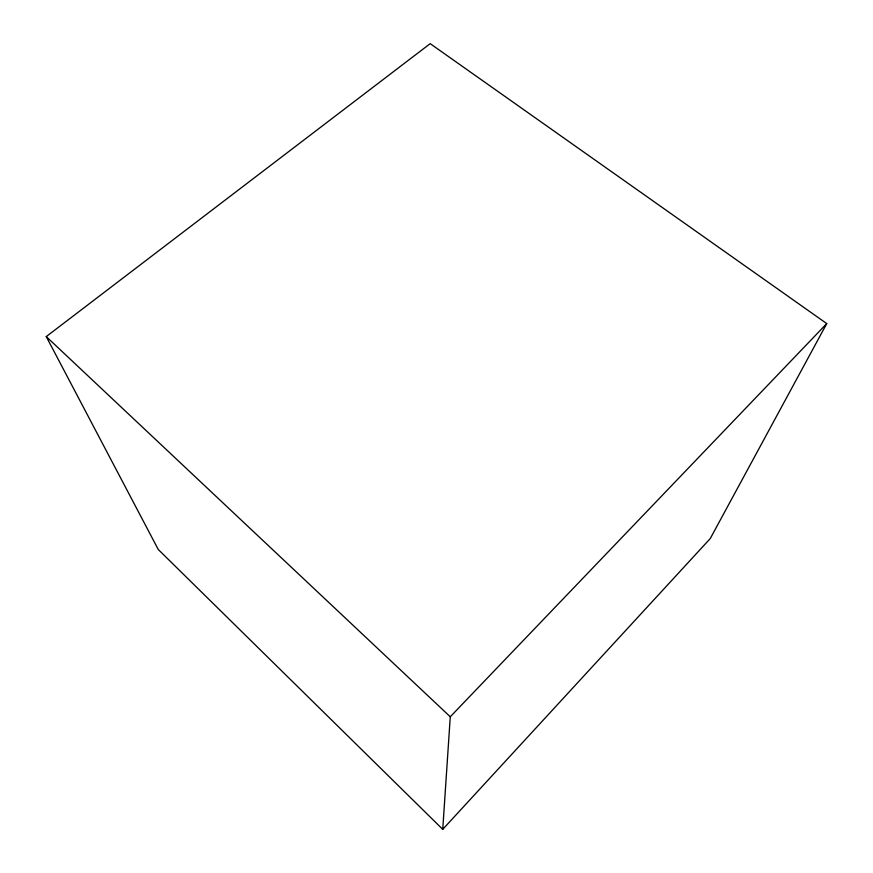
<?xml version="1.0" encoding="UTF-8"?>
<svg xmlns="http://www.w3.org/2000/svg" width="873" height="873" viewBox="0 0 873 873"><rect width="100%" height="100%" fill="white"/><g stroke="black" fill="none" stroke-linecap="round" stroke-linejoin="round"><path stroke-width="1.31" d="M442.742 829.35L450.272 716.777L826.753 323.588L430.193 43.65L46.247 336.596L158.242 549.466L442.742 829.35L710.273 538.532L826.753 323.588M46.247 336.596L450.272 716.777"/></g></svg>
